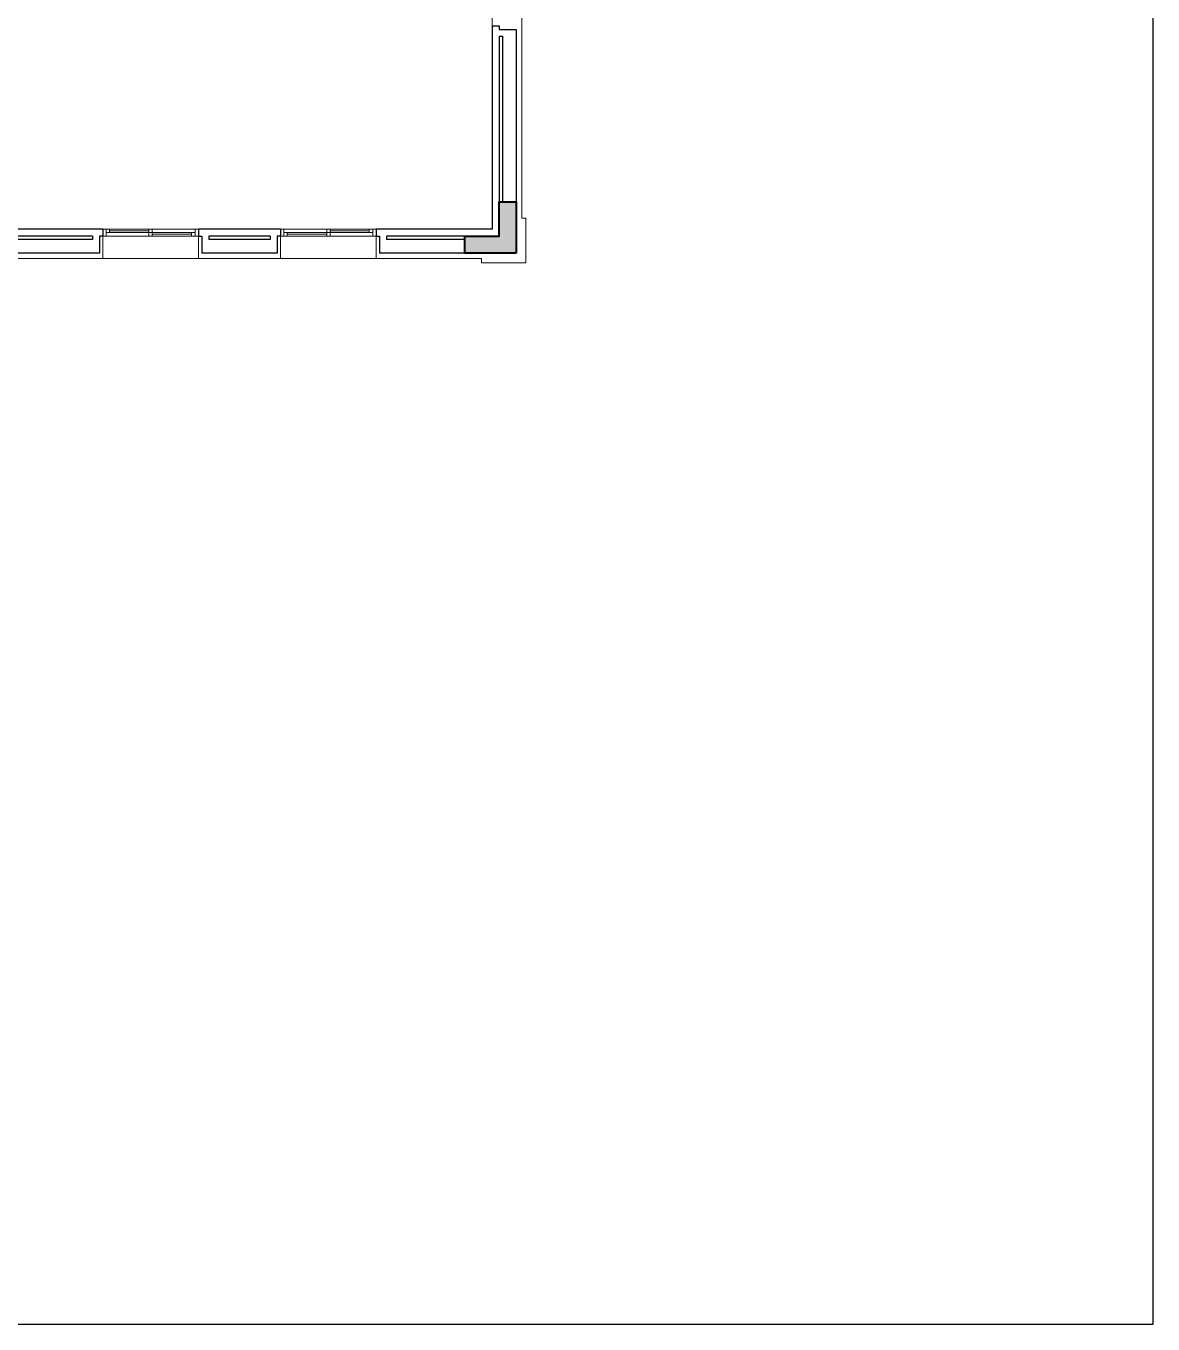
# Model space of a CAD drawing. Header units: inches. Extents: x 274057 to 444617, y 490067 to 635630.
# Drawn here: x 428122 to 444617, y 587230 to 606231 of the extents above; entities that cross this region are included whole.
import ezdxf

# ---------------------------------------------------------------- set-up
doc = ezdxf.new("R2010")
doc.units = ezdxf.units.IN
doc.header["$MEASUREMENT"] = 0
doc.layers.add('A-FURN', color=253, linetype='Continuous')
doc.layers.add('A-WALL', color=7, linetype='Continuous')
for name, color, linetype, lineweight in [('A-GLAZ', 134, 'Continuous', 18), ('A-WALL-TILE', 8, 'Continuous', 9), ('XREF-V2-FF_COLS$0$A-COLS', 8, 'Continuous', 40), ('XREF-V2-FF_COLS$0$A-COLS-PATT', 253, 'Continuous', 20)]:
    doc.layers.add(name, color=color, linetype=linetype, lineweight=lineweight)

# ---------------------------------------------------------------- blocks, each defined once
blk = doc.blocks.new('stonecladding')
at = {"layer": 'A-WALL-TILE'}
for p, q in [((39160, 26246, 0), (39160, 16186, 0)), ((39220, 16186, 0), (39160, 16186, 0)), ((39220, 16186, 0), (39220, 15536, 0)), ((38570, 15596, 0), (31490, 15596, 0)), ((38570, 15596, 0), (38570, 15536, 0)), ((39220, 15536, 0), (38570, 15536, 0))]:
    blk.add_line(p, q, dxfattribs=at)
blk = doc.blocks.new('first floor villa 2')
at = {"layer": 'XREF-V2-FF_COLS$0$A-COLS-PATT'}
blk.add_hatch(color=256, dxfattribs=at).paths.add_polyline_path([(124095, 29882), (123345, 29882), (123345, 30132), (123845, 30132), (123845, 30632), (124095, 30632)])
at = {"layer": 'A-GLAZ'}
for p, q in [((123745, 33207, 0), (123745, 34607, 0)), ((118045, 30232, 0), (119445, 30232, 0)), ((118045, 30232, 0), (119445, 30232, 0)), ((118095, 30232, 0), (118095, 30132, 0)), ((118095, 30232, 0), (118095, 30132, 0)), ((118145, 30232, 0), (118145, 30182, 0)), ((118145, 30232, 0), (118145, 30182, 0)), ((118719, 30232, 0), (118719, 30132, 0)), ((118719, 30232, 0), (118719, 30132, 0)), ((118769, 30232, 0), (118769, 30132, 0)), ((118769, 30232, 0), (118769, 30132, 0)), ((119395, 30232, 0), (119395, 30132, 0)), ((119395, 30232, 0), (119395, 30132, 0)), ((122045, 30232, 0), (120645, 30232, 0)), ((122045, 30232, 0), (120645, 30232, 0)), ((120695, 30232, 0), (120695, 30132, 0)), ((120695, 30232, 0), (120695, 30132, 0)), ((121321, 30232, 0), (121321, 30132, 0)), ((121321, 30232, 0), (121321, 30132, 0)), ((121371, 30232, 0), (121371, 30132, 0)), ((121371, 30232, 0), (121371, 30132, 0)), ((121945, 30232, 0), (121945, 30182, 0)), ((121945, 30232, 0), (121945, 30182, 0)), ((121995, 30232, 0), (121995, 30132, 0)), ((121995, 30232, 0), (121995, 30132, 0)), ((118045, 30132, 0), (119445, 30132, 0)), ((118045, 30132, 0), (119445, 30132, 0)), ((118095, 30182, 0), (119395, 30182, 0)), ((118095, 30182, 0), (119395, 30182, 0)), ((118145, 30207, 0), (118719, 30207, 0)), ((118145, 30207, 0), (118719, 30207, 0)), ((119345, 30157, 0), (118769, 30157, 0)), ((119345, 30157, 0), (118769, 30157, 0)), ((119345, 30182, 0), (119345, 30132, 0)), ((119345, 30182, 0), (119345, 30132, 0)), ((122045, 30132, 0), (120645, 30132, 0)), ((122045, 30132, 0), (120645, 30132, 0)), ((121995, 30182, 0), (120695, 30182, 0)), ((121995, 30182, 0), (120695, 30182, 0)), ((120745, 30182, 0), (120745, 30132, 0)), ((120745, 30182, 0), (120745, 30132, 0)), ((120745, 30157, 0), (121321, 30157, 0)), ((120745, 30157, 0), (121321, 30157, 0)), ((121945, 30207, 0), (121371, 30207, 0)), ((121945, 30207, 0), (121371, 30207, 0))]:
    blk.add_line(p, q, dxfattribs=at)
at = {"layer": 'A-WALL'}
for p, q in [((123745, 33207, 0), (123745, 30232)), ((123745, 33207, 0), (123845, 33207, 0)), ((123845, 33207, 0), (123845, 33157, 0)), ((123845, 33157, 0), (124095, 33157, 0)), ((124095, 33157, 0), (124095, 30632, 0)), ((118045, 30232, 0), (116345, 30232)), ((118045, 30232, 0), (118045, 30132, 0)), ((120645, 30232, 0), (119445, 30232, 0)), ((119445, 30232, 0), (119445, 30132, 0)), ((120645, 30232, 0), (120645, 30132, 0)), ((123745, 30232), (122045, 30232, 0)), ((122045, 30232, 0), (122045, 30132, 0)), ((117995, 30132, 0), (117995, 29882, 0)), ((118045, 30132, 0), (117995, 30132, 0)), ((119445, 30132, 0), (119495, 30132, 0)), ((119495, 30132, 0), (119495, 29882, 0)), ((120595, 30132, 0), (120595, 29882, 0)), ((120645, 30132, 0), (120595, 30132, 0)), ((122045, 30132, 0), (122095, 30132, 0)), ((122095, 30132, 0), (122095, 29882, 0)), ((117995, 29882, 0), (116795, 29882)), ((120595, 29882, 0), (119495, 29882, 0)), ((123345, 29882), (122095, 29882, 0))]:
    blk.add_line(p, q, dxfattribs=at)
at = {"layer": 'A-WALL', "color": 1}
for p, q in [((123845, 33057, 0), (123845, 30632, 0)), ((123845, 33057, 0), (123895, 33057, 0)), ((123895, 33057, 0), (123895, 30632, 0)), ((117895, 30132, 0), (116795, 30132)), ((117895, 30082, 0), (116795, 30082)), ((117895, 30132, 0), (117895, 30082, 0)), ((120495, 30132, 0), (119595, 30132, 0)), ((119595, 30132, 0), (119595, 30082, 0)), ((120495, 30082, 0), (119595, 30082, 0)), ((120495, 30132, 0), (120495, 30082, 0)), ((123345, 30132), (122195, 30132, 0)), ((122195, 30132, 0), (122195, 30082, 0)), ((123345, 30082), (122195, 30082, 0))]:
    blk.add_line(p, q, dxfattribs=at)
at = {"layer": 'A-WALL-TILE'}
for p, q in [((118045, 30132, 0), (118045, 29802, 0)), ((119445, 30132, 0), (119445, 29802, 0)), ((120645, 30132, 0), (120645, 29802, 0)), ((122045, 30132, 0), (122045, 29802, 0))]:
    blk.add_line(p, q, dxfattribs=at)
at = {"layer": 'Defpoints'}
blk.add_lwpolyline([(133415, 62606), (85015, 62606), (85015, 14206), (133415, 14206)], close=True, dxfattribs=at)
at = {"layer": 'XREF-V2-FF_COLS$0$A-COLS', "elevation": 0}
blk.add_lwpolyline([(124095, 29882), (123345, 29882), (123345, 30132), (123845, 30132), (123845, 30632), (124095, 30632)], close=True, dxfattribs=at)
blk.add_lwpolyline([(124095, 29882), (123345, 29882), (123345, 30132), (123845, 30132), (123845, 30632), (124095, 30632)], close=True, dxfattribs=at)
at = {"layer": 'A-WALL'}
blk.add_blockref('stonecladding', (85015, 14206), dxfattribs=at)

msp = doc.modelspace()

# ---------------------------------------------------------------- block references
at = {"layer": 'A-FURN'}
msp.add_blockref('first floor villa 2', (311201.6, 573024), dxfattribs=at)

doc.saveas('drawing.dxf')
